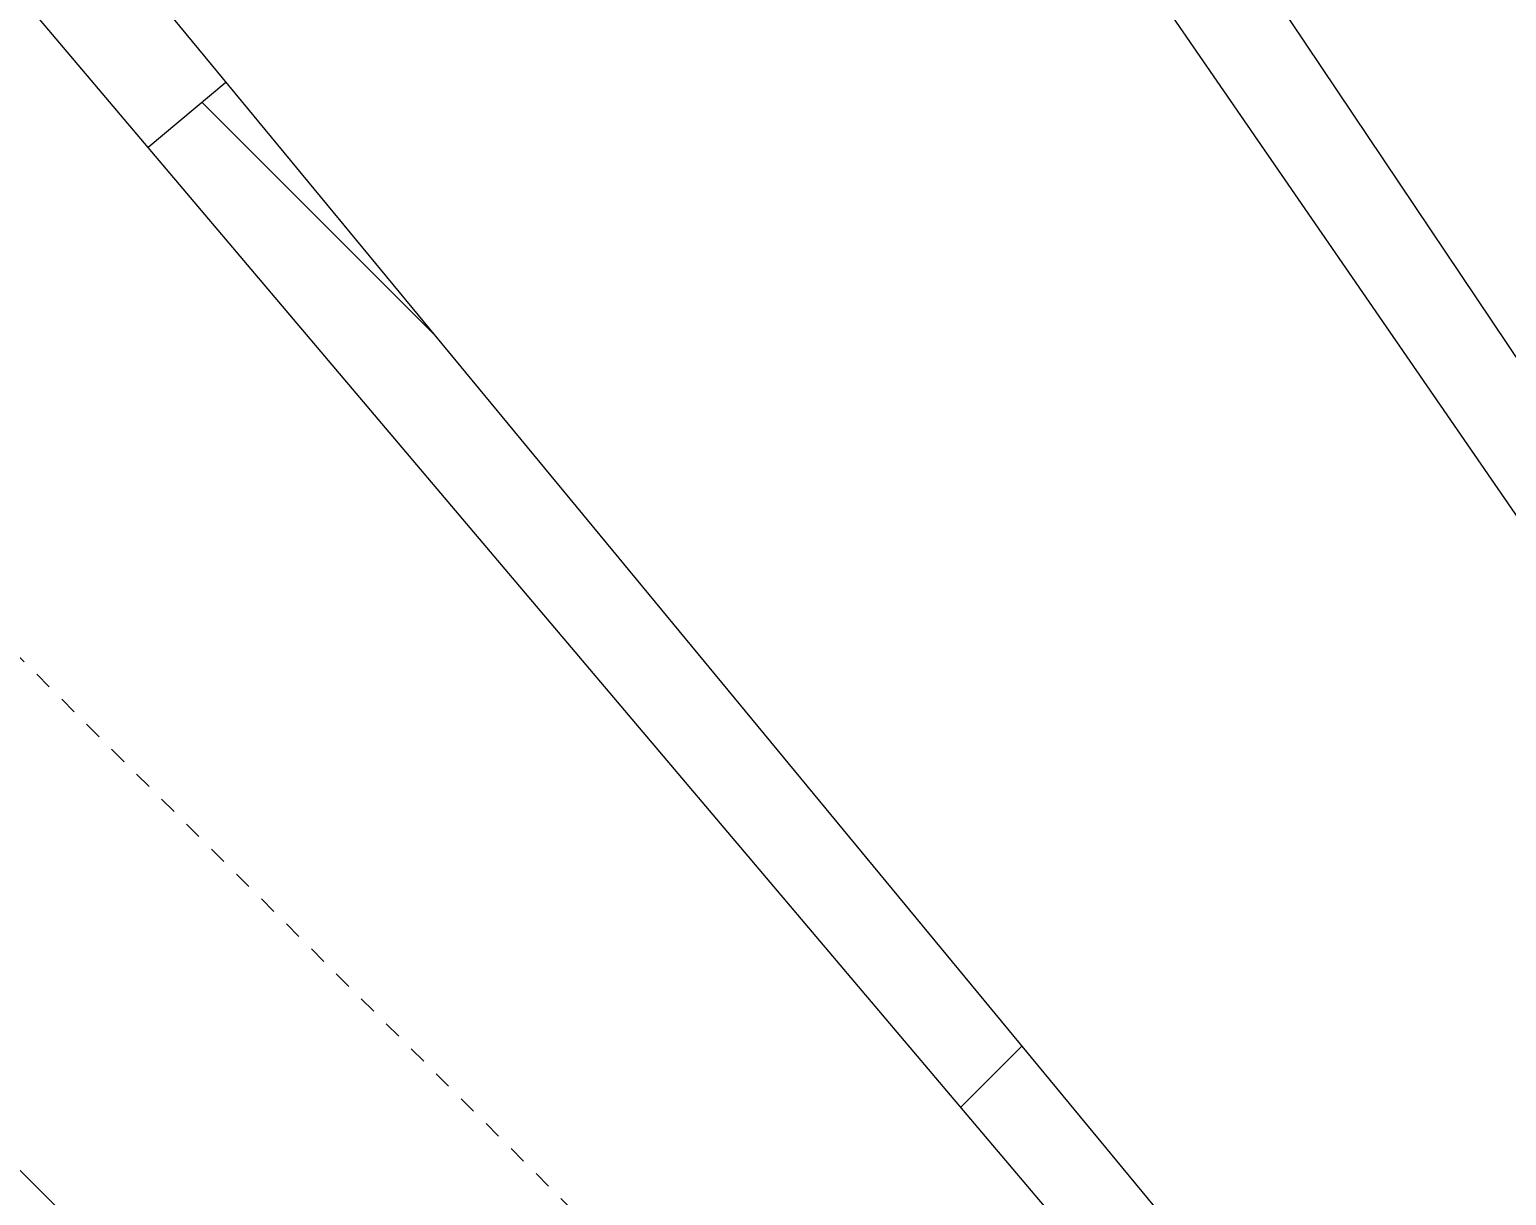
# Model space of a CAD drawing. Header units: inches. Extents: x -14 to 184, y -4 to 134.
# Drawn here: x -0.32 to 8.05, y 63.49 to 70.1 of the extents above; entities that cross this region are included whole.
import ezdxf

# ---------------------------------------------------------------- set-up
doc = ezdxf.new("R2010")
doc.units = ezdxf.units.IN
doc.linetypes.add('HIDDEN', pattern=[1.905, 1.27, -0.635])
for name, color, linetype, lineweight in [('ZANO_R', 7, 'Continuous', 0), ('ZANO_R_przerywana', 250, 'HIDDEN', 0), ('ZANO_W', 1, 'Continuous', 0)]:
    doc.layers.add(name, color=color, linetype=linetype, lineweight=lineweight)
doc.styles.get("Standard").update_dxf_attribs({"font": 'arial.ttf'})
doc.dimstyles.new('amerykanie', dxfattribs={"dimtxt": 50, "dimasz": 50, "dimexe": 0.5, "dimexo": 0.5, "dimgap": 1, "dimtad": 1, "dimdec": 0, "dimzin": 0, "dimlunit": 5, "dimtxsty": 'Standard', "dimcen": 0.09, "dimclrd": 1, "dimclre": 1, "dimclrt": 1, "dimazin": 0, "dimtfac": 1, "dimtdec": 0, "dimtmove": 0, "dimatfit": 3, "dimfxl": 1, "dimtzin": 0, "dimarcsym": 1})

# ---------------------------------------------------------------- blocks, each defined once
blk = doc.blocks.new('*D386')
at = {"layer": 'ZANO_W', "color": 1, "lineweight": -2}
for p, q in [((-5.5594, 66.0046), (-9.5677, 61.9963)), ((-8.507, 61.6427), (2.6062, 50.5295)), ((6.9681, 53.4771), (2.9598, 49.4688))]:
    blk.add_line(p, q, dxfattribs=at)
at = {"layer": 'ZANO_W', "color": 1}
for points in [[(-8.3892, 61.7606), (-8.6249, 61.5249), (-9.2142, 62.3499)], [(2.4884, 50.4116), (2.7241, 50.6473), (3.3133, 49.8224)]]:
    blk.add_solid(points, dxfattribs=at)
at = {"layer": 'ZANO_W', "color": 1, "insert": (-2.0027, 57.0338), "char_height": 1.625, "attachment_point": 5, "rotation": 315}
blk.add_mtext('17 11/16', dxfattribs=at)

msp = doc.modelspace()

# ---------------------------------------------------------------- linework, layer by layer
at = {"layer": 'ZANO_R'}
for p, q in [((4.1493, 74.12747), (13.85157, 59.66171)), ((13.53781, 59.44848), (3.65954, 73.79463)), ((-0.1403, 70.92605), (10.95074, 57.49544)), ((10.65971, 57.25211), (-0.59457, 70.54621)), ((0.35078, 69.42951), (0.79135, 69.79788)), ((1.97703, 68.36209), (0.65466, 69.68446)), ((-4.09071, 67.31441), (8.27941, 55.05177)), ((5.30074, 64.33726), (4.95466, 63.99118))]:
    msp.add_line(p, q, dxfattribs=at)
at = {"layer": 'ZANO_R_przerywana', "ltscale": 0.05}
msp.add_line((9.54874, 56.61455), (-2.42197, 68.58526), dxfattribs=at)

# ---------------------------------------------------------------- dimensions: what is measured, and where the dimension line sits
at = {"layer": 'ZANO_W'}
dim = msp.add_aligned_dim(p1=(-5.20586, 66.35815), p2=(7.32163, 53.83067), distance=-5.66859, dimstyle='amerykanie', override={"dimtxt": 1.625, "dimasz": 1, "dimgap": 0.5, "dimdec": 4, "dimaunit": 1, "dimadec": 1, "dimtdec": 4, "dimtmove": 1, "dimfrac": 2}, dxfattribs=at)
dim.commit()
dim.dimension.update_dxf_attribs({"geometry": '*D386', "text_midpoint": (-2.00274, 57.03378)})

doc.saveas('drawing.dxf')
